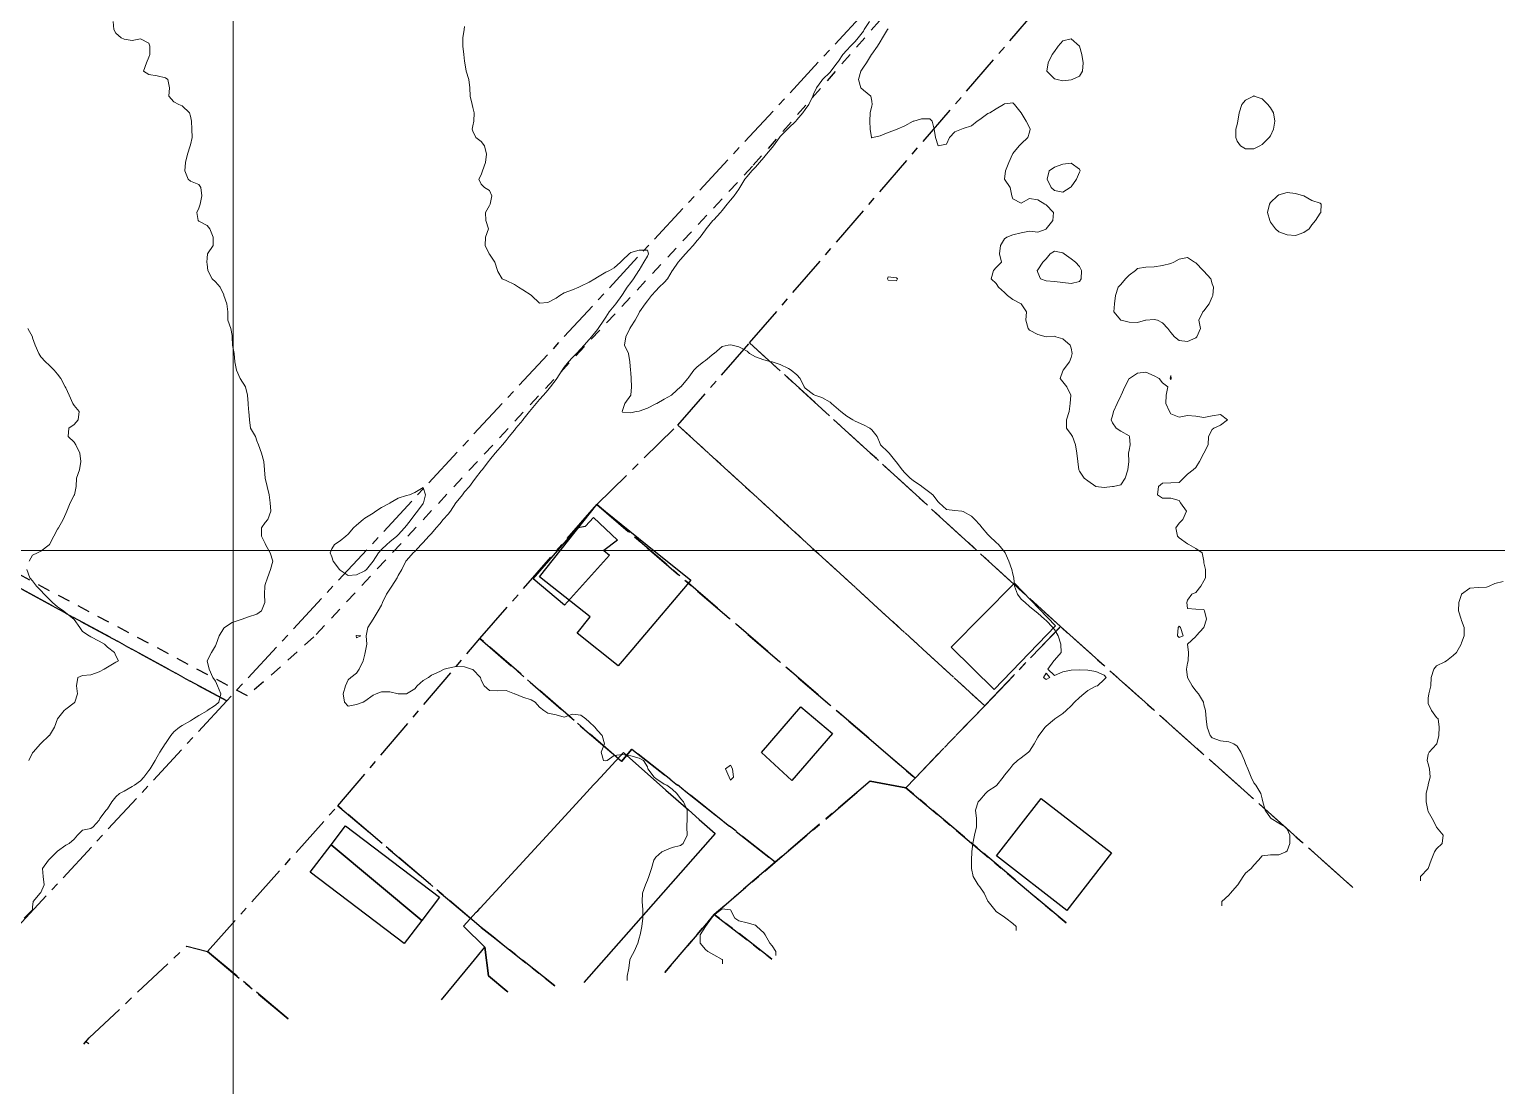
# Model space of a CAD drawing. Header units: centimetres. Extents: x 0 to 642158, y -847 to 649707.
# Drawn here: x 617254.6 to 617342.9, y 619855.2 to 619918.8 of the extents above; entities that cross this region are included whole.
import ezdxf

# ---------------------------------------------------------------- set-up
doc = ezdxf.new("R2010")
doc.units = ezdxf.units.CM
doc.header["$MEASUREMENT"] = 0
doc.linetypes.add('CENTERX2', pattern=[4, 2.5, -0.5, 0.5, -0.5])
doc.linetypes.add('JIS_02_0.7', pattern=[1.35, 0.75, -0.6])
for name, color, linetype, lineweight in [('MEV_grille', 254, 'Continuous', 9), ('WAL_parcellaire agricole', 7, 'JIS_02_0.7', 25), ('WAL_topographie 0.5', 253, 'Continuous', 20)]:
    doc.layers.add(name, color=color, linetype=linetype, lineweight=lineweight)
doc.layers.add('SPW_batiments', color=7, linetype='Continuous')
doc.layers.add('SPW_parcellaire cadastral', color=7, linetype='CENTERX2', lineweight=25, true_color=0xff0542)

# ---------------------------------------------------------------- blocks, each defined once
blk = doc.blocks.new('*U114')
at = {"layer": 'MEV_grille', "transparency": 33554687}
blk.add_lwpolyline([(-1338.461, 0), (1338.461, 0)], dxfattribs=at)
blk = doc.blocks.new('*U115')
at = {"layer": 'MEV_grille', "color": 0, "linetype": 'ByBlock', "lineweight": -2, "transparency": 16777216}
blk.add_blockref('*U114', (0, -2500), dxfattribs=at)
blk = doc.blocks.new('*U112')
at = {"layer": 'MEV_grille', "transparency": 33554687}
blk.add_lwpolyline([(0, 1825.476), (0, -1825.476)], dxfattribs=at)
blk = doc.blocks.new('*U113')
at = {"layer": 'MEV_grille', "color": 0, "linetype": 'ByBlock', "lineweight": -2, "transparency": 16777216}
blk.add_blockref('*U112', (1900, 0), dxfattribs=at)

msp = doc.modelspace()

# ---------------------------------------------------------------- linework, layer by layer
at = {"layer": 'SPW_batiments'}
for points in [[(617290.808, 619881.41), (617289.994, 619880.449), (617287.524, 619882.408), (617288.305, 619883.393), (617285.253, 619885.812), (617288.704, 619890.164), (617291.733, 619887.716), (617294.355, 619885.597), (617291.131, 619881.792), (617290.808, 619881.41)], [(617289.954, 619888.019), (617289.138, 619887.386), (617289.471, 619887.103), (617286.755, 619884.103), (617284.871, 619885.686), (617287.554, 619888.769), (617288.02, 619888.853), (617288.504, 619889.386), (617289.954, 619888.019)], [(617316.305, 619882.856), (617312.621, 619879.022), (617310.038, 619881.571), (617313.838, 619885.422), (617316.305, 619882.856)], [(617302.889, 619876.371), (617300.439, 619873.537), (617298.622, 619875.22), (617300.989, 619877.97), (617302.889, 619876.371)], [(617281.679, 619865.855), (617286.137, 619870.694), (617288.113, 619872.84), (617288.513, 619873.274), (617288.649, 619873.422), (617288.933, 619873.73), (617290.307, 619875.222), (617292.867, 619872.962), (617294.215, 619871.773), (617294.861, 619871.202), (617295.833, 619870.344), (617287.923, 619861.382)], [(617316.99, 619865.711), (617312.753, 619869.004), (617315.445, 619872.464), (617319.687, 619869.192), (617316.99, 619865.711)], [(617272.715, 619869.67), (617273.582, 619870.811), (617279.237, 619866.515), (617278.176, 619865.118), (617272.715, 619869.67)], [(617272.715, 619869.67), (617278.176, 619865.118), (617277.117, 619863.724), (617271.461, 619868.02), (617272.715, 619869.67)], [(617283.36, 619860.818), (617283.297, 619860.863), (617282.189, 619861.774), (617281.972, 619863.508), (617280.685, 619864.775), (617281.448, 619865.604), (617281.537, 619865.7), (617281.679, 619865.855)], [(617279.365, 619860.324), (617281.162, 619862.519), (617281.972, 619863.508), (617282.189, 619861.774), (617283.297, 619860.863), (617283.36, 619860.818)], [(617257.828, 619857.66), (617257.958, 619857.816), (617258.127, 619857.698)]]:
    msp.add_lwpolyline(points, dxfattribs=at)
at = {"layer": 'SPW_parcellaire cadastral'}
for points in [[(617266.433, 619878.332), (617249.315, 619859.829), (617205.808, 619884.061), (617041.671, 619975.482), (617064.107, 619991.017), (617191.277, 619919.349), (617222.545, 619902.287), (617266.433, 619878.332)], [(617266.433, 619878.332), (617222.545, 619902.287), (617261.801, 619947.7), (617307.47, 619922.655), (617266.433, 619878.332)], [(617334.204, 619867.106), (617316.607, 619882.805), (617297.903, 619899.887), (617325.284, 619931.692)], [(617297.903, 619899.887), (617316.607, 619882.805), (617312.05, 619878.043), (617293.58, 619894.944), (617297.903, 619899.887)], [(617293.58, 619894.944), (617312.05, 619878.043), (617307.863, 619873.684), (617305.069, 619876.088), (617288.704, 619890.164), (617293.58, 619894.944)], [(617307.306, 619873.105), (617305.156, 619873.505), (617299.439, 619868.621), (617290.816, 619875.435), (617290.189, 619874.693), (617281.671, 619882.085), (617288.704, 619890.164), (617305.069, 619876.088), (617307.863, 619873.684), (617307.306, 619873.105)], [(617307.863, 619873.684), (617312.05, 619878.043), (617316.607, 619882.805), (617334.204, 619867.106)], [(617286.189, 619861.168), (617282.472, 619864.119), (617281.743, 619864.698), (617273.12, 619872.023), (617281.671, 619882.085)], [(617281.671, 619882.085), (617290.189, 619874.693), (617290.816, 619875.435), (617299.439, 619868.621), (617295.778, 619865.481), (617292.81, 619861.987)], [(617316.946, 619864.972), (617307.306, 619873.105), (617307.863, 619873.684)], [(617299.241, 619862.782), (617295.778, 619865.481), (617299.439, 619868.621), (617305.156, 619873.505), (617307.306, 619873.105), (617316.946, 619864.972)], [(617265.274, 619863.251), (617273.12, 619872.023), (617281.743, 619864.698), (617282.472, 619864.119), (617286.189, 619861.168)], [(617292.81, 619861.987), (617295.778, 619865.481), (617299.241, 619862.782)], [(617257.828, 619857.66), (617258.154, 619858.048), (617264.024, 619863.566), (617265.274, 619863.251)], [(617270.133, 619859.182), (617265.274, 619863.251)], [(617265.274, 619863.251), (617270.133, 619859.182)]]:
    msp.add_lwpolyline(points, dxfattribs=at)
at = {"layer": 'WAL_parcellaire agricole'}
msp.add_lwpolyline([(617308.383, 619922.336), (617298.084, 619910.535), (617271.678, 619882.183), (617267.688, 619878.632), (617206.585, 619911.125), (617316.303, 620037.27), (617318.969, 620036.103), (617325.77, 620032.937), (617332.37, 620029.338), (617301.975, 619993.435), (617278.583, 619966.622), (617261.58, 619947.132), (617308.383, 619922.336)], dxfattribs=at)
at = {"layer": 'WAL_topographie 0.5'}
for points in [[(617259.588, 619919.25), (617259.629, 619918.75), (617259.75, 619918.544), (617260.083, 619918.25), (617260.25, 619918.187), (617260.75, 619918.089), (617261.25, 619918.194), (617261.75, 619917.938), (617261.808, 619917.75), (617261.812, 619917.25), (617261.75, 619917.084), (617261.607, 619916.75), (617261.432, 619916.25), (617261.75, 619916.055), (617262.25, 619915.967), (617262.75, 619915.854), (617262.882, 619915.75), (617262.981, 619915.25), (617262.94, 619914.75), (617263.25, 619914.408), (617263.55, 619914.25), (617263.75, 619914.155), (617264.197, 619913.75), (617264.25, 619913.55), (617264.308, 619913.25), (617264.331, 619912.75), (617264.347, 619912.25), (617264.25, 619911.822), (617264.238, 619911.75), (617264.068, 619911.25), (617263.954, 619910.75), (617263.917, 619910.25), (617264.103, 619909.75), (617264.25, 619909.619), (617264.75, 619909.417), (617264.875, 619909.25), (617264.944, 619908.75), (617264.826, 619908.25), (617264.75, 619908), (617264.631, 619907.75), (617264.712, 619907.25), (617264.75, 619907.222), (617265.25, 619906.95), (617265.417, 619906.75), (617265.607, 619906.25), (617265.625, 619905.75), (617265.279, 619905.25), (617265.25, 619905), (617265.235, 619904.75), (617265.25, 619904.625), (617265.292, 619904.25), (617265.55, 619903.75), (617265.75, 619903.565), (617266.033, 619903.25), (617266.25, 619902.786), (617266.265, 619902.75), (617266.435, 619902.25), (617266.5, 619901.75), (617266.5, 619901.25), (617266.674, 619900.75), (617266.75, 619900.333), (617266.76, 619900.25), (617266.779, 619899.75), (617266.88, 619899.25), (617266.917, 619898.75), (617267.017, 619898.25), (617267.25, 619897.75), (617267.25, 619897.75), (617267.553, 619897.25), (617267.686, 619896.75), (617267.717, 619896.25), (617267.75, 619895.875), (617267.763, 619895.75), (617267.8, 619895.25), (617267.864, 619894.75), (617268.164, 619894.25), (617268.25, 619894), (617268.343, 619893.75), (617268.532, 619893.25), (617268.663, 619892.75), (617268.696, 619892.25), (617268.75, 619891.75), (617268.75, 619891.75), (617268.872, 619891.25), (617268.987, 619890.75), (617269.047, 619890.25), (617269.083, 619889.75), (617268.904, 619889.25), (617268.75, 619889.068), (617268.524, 619888.75), (617268.523, 619888.25), (617268.75, 619887.809), (617268.773, 619887.75), (617269.053, 619887.25), (617269.208, 619886.75), (617269.066, 619886.25), (617268.886, 619885.75), (617268.75, 619885.341), (617268.731, 619885.25), (617268.705, 619884.75), (617268.718, 619884.25), (617268.532, 619883.75), (617268.25, 619883.547), (617267.75, 619883.395), (617267.357, 619883.25), (617267.25, 619883.217), (617266.75, 619883.052), (617266.302, 619882.75), (617266.25, 619882.704), (617265.982, 619882.25), (617265.799, 619881.75), (617265.75, 619881.641), (617265.519, 619881.25), (617265.263, 619880.75), (617265.38, 619880.25), (617265.605, 619879.75), (617265.75, 619879.517), (617265.881, 619879.25), (617266.085, 619878.75), (617265.961, 619878.25), (617265.75, 619878.069), (617265.265, 619877.75), (617265.25, 619877.742), (617264.75, 619877.455), (617264.435, 619877.25), (617264.25, 619877.124), (617263.75, 619876.849), (617263.596, 619876.75), (617263.25, 619876.479), (617263.064, 619876.25), (617262.75, 619875.776), (617262.734, 619875.75), (617262.402, 619875.25), (617262.25, 619874.958), (617262.124, 619874.75), (617261.825, 619874.25), (617261.75, 619874.148), (617261.437, 619873.75), (617261.25, 619873.513), (617260.872, 619873.25), (617260.75, 619873.176), (617260.25, 619872.903), (617259.975, 619872.75), (617259.75, 619872.558), (617259.52, 619872.25), (617259.25, 619871.835), (617259.181, 619871.75), (617258.792, 619871.25), (617258.75, 619871.155), (617258.396, 619870.75), (617258.25, 619870.644), (617257.75, 619870.54), (617257.46, 619870.25), (617257.25, 619870), (617256.954, 619869.75), (617256.75, 619869.643), (617256.25, 619869.294), (617256.212, 619869.25), (617255.75, 619868.776), (617255.708, 619868.75), (617255.34, 619868.25), (617255.377, 619867.75), (617255.442, 619867.25), (617255.25, 619866.8), (617255.208, 619866.75), (617254.783, 619866.25), (617254.75, 619865.917), (617254.733, 619865.75), (617254.25, 619865.25)], [(617280.75, 619918.95), (617280.714, 619918.75), (617280.645, 619918.25), (617280.65, 619917.75), (617280.7, 619917.25), (617280.75, 619916.85), (617280.769, 619916.75), (617280.841, 619916.25), (617280.994, 619915.75), (617281.067, 619915.25), (617281.074, 619914.75), (617281.203, 619914.25), (617281.25, 619914.062), (617281.328, 619913.75), (617281.308, 619913.25), (617281.25, 619912.95), (617281.214, 619912.75), (617281.25, 619912.639), (617281.434, 619912.25), (617281.75, 619912.01), (617281.947, 619911.75), (617282.064, 619911.25), (617282.014, 619910.75), (617281.833, 619910.25), (617281.75, 619910), (617281.603, 619909.75), (617281.75, 619909.438), (617281.938, 619909.25), (617282.25, 619909.058), (617282.393, 619908.75), (617282.293, 619908.25), (617282.25, 619908.156), (617282.009, 619907.75), (617282.023, 619907.25), (617282.179, 619906.75), (617282.009, 619906.25), (617281.993, 619905.75), (617282.235, 619905.25), (617282.25, 619905.226), (617282.573, 619904.75), (617282.732, 619904.25), (617282.75, 619904.179), (617283, 619903.75), (617283.25, 619903.639), (617283.75, 619903.402), (617284, 619903.25), (617284.25, 619903.091), (617284.75, 619902.769), (617284.77, 619902.75), (617285.25, 619902.288), (617285.75, 619902.325), (617286.25, 619902.59), (617286.486, 619902.75), (617286.75, 619902.908), (617287.25, 619903.091), (617287.617, 619903.25), (617287.75, 619903.306), (617288.25, 619903.555), (617288.591, 619903.75), (617288.75, 619903.853), (617289.25, 619904.145), (617289.464, 619904.25), (617289.75, 619904.407), (617290.122, 619904.75), (617290.25, 619904.875), (617290.659, 619905.25), (617290.75, 619905.326), (617291.25, 619905.48), (617291.75, 619905.477), (617291.824, 619905.25), (617291.75, 619905.118), (617291.541, 619904.75), (617291.25, 619904.263), (617291.243, 619904.25), (617290.913, 619903.75), (617290.75, 619903.518), (617290.527, 619903.25), (617290.25, 619902.804), (617290.213, 619902.75), (617289.848, 619902.25), (617289.75, 619902.12), (617289.452, 619901.75), (617289.25, 619901.445), (617289.124, 619901.25), (617288.797, 619900.75), (617288.75, 619900.689), (617288.38, 619900.25), (617288.25, 619900.093), (617287.943, 619899.75), (617287.75, 619899.533), (617287.487, 619899.25), (617287.25, 619899.006), (617287.01, 619898.75), (617286.75, 619898.433), (617286.623, 619898.25), (617286.299, 619897.75), (617286.25, 619897.681), (617285.926, 619897.25), (617285.75, 619897.033), (617285.5, 619896.75), (617285.25, 619896.479), (617285.048, 619896.25), (617284.75, 619895.878), (617284.653, 619895.75), (617284.262, 619895.25), (617284.25, 619895.236), (617283.841, 619894.75), (617283.75, 619894.641), (617283.436, 619894.25), (617283.25, 619894.011), (617283.038, 619893.75), (617282.75, 619893.431), (617282.59, 619893.25), (617282.25, 619892.821), (617282.196, 619892.75), (617281.809, 619892.25), (617281.75, 619892.181), (617281.413, 619891.75), (617281.25, 619891.532), (617281.034, 619891.25), (617280.75, 619890.912), (617280.621, 619890.75), (617280.25, 619890.279), (617280.23, 619890.25), (617279.894, 619889.75), (617279.75, 619889.577), (617279.463, 619889.25), (617279.25, 619888.998), (617279.046, 619888.75), (617278.75, 619888.412), (617278.595, 619888.25), (617278.25, 619887.872), (617278.133, 619887.75), (617277.75, 619887.336), (617277.659, 619887.25), (617277.25, 619886.793), (617277.216, 619886.75), (617276.979, 619886.25), (617276.75, 619885.877), (617276.691, 619885.75), (617276.377, 619885.25), (617276.25, 619885.069), (617276.055, 619884.75), (617275.799, 619884.25), (617275.75, 619884.107), (617275.55, 619883.75), (617275.25, 619883.25), (617275.25, 619883.25), (617274.917, 619882.75), (617274.833, 619882.25), (617274.869, 619881.75), (617274.773, 619881.25), (617274.75, 619881.139), (617274.641, 619880.75), (617274.412, 619880.25), (617274.25, 619880), (617273.897, 619879.75), (617273.75, 619879.594), (617273.578, 619879.25), (617273.444, 619878.75), (617273.519, 619878.25), (617273.75, 619878.01), (617274.25, 619878.118), (617274.639, 619878.25), (617274.75, 619878.311), (617275.25, 619878.669), (617275.427, 619878.75), (617275.75, 619878.872), (617276.25, 619878.87), (617276.75, 619878.76), (617277.25, 619878.75), (617277.75, 619879.065), (617277.897, 619879.25), (617278.25, 619879.566), (617278.583, 619879.75), (617278.75, 619879.875), (617279.25, 619880.097), (617279.525, 619880.25), (617279.75, 619880.307), (617280.25, 619880.396), (617280.75, 619880.377), (617281.167, 619880.25), (617281.25, 619880.215), (617281.699, 619879.75), (617281.75, 619879.573), (617281.927, 619879.25), (617282.25, 619878.956), (617282.75, 619878.939), (617283.25, 619878.96), (617283.75, 619878.764), (617283.774, 619878.75), (617284.25, 619878.55), (617284.75, 619878.392), (617285, 619878.25), (617285.25, 619877.957), (617285.523, 619877.75), (617285.75, 619877.589), (617286.25, 619877.493), (617286.75, 619877.354), (617287.25, 619877.533), (617287.75, 619877.482), (617288.047, 619877.25), (617288.25, 619877.079), (617288.597, 619876.75), (617288.75, 619876.554), (617289.033, 619876.25), (617289.159, 619875.75), (617288.966, 619875.25), (617289.103, 619874.75), (617289.25, 619874.717), (617289.32, 619874.75), (617289.75, 619875.037), (617290.25, 619875.098), (617290.75, 619875.026), (617291.25, 619874.875), (617291.517, 619874.75), (617291.75, 619874.361), (617291.772, 619874.25), (617292.161, 619873.75), (617292.25, 619873.667), (617292.75, 619873.325), (617292.93, 619873.25), (617293.25, 619873.028), (617293.52, 619872.75), (617293.75, 619872.457), (617293.917, 619872.25), (617294.142, 619871.75), (617294.138, 619871.25), (617294.127, 619870.75), (617294.147, 619870.25), (617293.908, 619869.75), (617293.75, 619869.625), (617293.25, 619869.5), (617292.75, 619869.315), (617292.614, 619869.25), (617292.25, 619868.916), (617292.145, 619868.75), (617291.988, 619868.25), (617291.833, 619867.75), (617291.75, 619867.536), (617291.632, 619867.25), (617291.464, 619866.75), (617291.442, 619866.25), (617291.472, 619865.75), (617291.47, 619865.25), (617291.408, 619864.75), (617291.316, 619864.25), (617291.25, 619864.05), (617291.184, 619863.75), (617290.955, 619863.25), (617290.75, 619862.886), (617290.692, 619862.75), (617290.625, 619862.25), (617290.533, 619861.75), (617290.533, 619861.5)], [(617305.119, 619919.25), (617304.805, 619918.75), (617304.75, 619918.666), (617304.43, 619918.25), (617304.25, 619918.039), (617303.97, 619917.75), (617303.75, 619917.509), (617303.522, 619917.25), (617303.25, 619916.856), (617303.175, 619916.75), (617302.792, 619916.25), (617302.75, 619916.2), (617302.296, 619915.75), (617302.25, 619915.697), (617301.923, 619915.25), (617301.75, 619914.863), (617301.707, 619914.75), (617301.457, 619914.25), (617301.25, 619913.951), (617301.101, 619913.75), (617300.75, 619913.315), (617300.69, 619913.25), (617300.25, 619912.81), (617300.179, 619912.75), (617299.75, 619912.314), (617299.698, 619912.25), (617299.333, 619911.75), (617299.25, 619911.649), (617298.918, 619911.25), (617298.75, 619911.045), (617298.503, 619910.75), (617298.25, 619910.468), (617298.034, 619910.25), (617297.75, 619909.915), (617297.624, 619909.75), (617297.317, 619909.25), (617297.25, 619909.154), (617296.964, 619908.75), (617296.75, 619908.488), (617296.558, 619908.25), (617296.25, 619907.859), (617296.153, 619907.75), (617295.75, 619907.304), (617295.698, 619907.25), (617295.288, 619906.75), (617295.25, 619906.7), (617294.929, 619906.25), (617294.75, 619906.048), (617294.5, 619905.75), (617294.25, 619905.471), (617294.052, 619905.25), (617293.75, 619904.91), (617293.611, 619904.75), (617293.268, 619904.25), (617293.25, 619904.22), (617292.957, 619903.75), (617292.75, 619903.524), (617292.469, 619903.25), (617292.25, 619903.022), (617292.005, 619902.75), (617291.75, 619902.428), (617291.618, 619902.25), (617291.276, 619901.75), (617291.25, 619901.705), (617291.023, 619901.25), (617290.75, 619900.857), (617290.688, 619900.75), (617290.454, 619900.25), (617290.364, 619899.75), (617290.611, 619899.25), (617290.694, 619898.75), (617290.737, 619898.25), (617290.75, 619898.083), (617290.767, 619897.75), (617290.802, 619897.25), (617290.75, 619896.75), (617290.75, 619896.75), (617290.386, 619896.25), (617290.25, 619895.821), (617290.232, 619895.75), (617290.25, 619895.726), (617290.75, 619895.677), (617291.083, 619895.75), (617291.25, 619895.788), (617291.75, 619895.958), (617292.25, 619896.219), (617292.309, 619896.25), (617292.75, 619896.496), (617293.206, 619896.75), (617293.25, 619896.781), (617293.75, 619897.244), (617293.756, 619897.25), (617294.187, 619897.75), (617294.25, 619897.825), (617294.543, 619898.25), (617294.75, 619898.457), (617295.128, 619898.75), (617295.25, 619898.831), (617295.75, 619899.241), (617295.76, 619899.25), (617296.25, 619899.679), (617296.613, 619899.75), (617296.75, 619899.773), (617296.844, 619899.75), (617297.25, 619899.654), (617297.75, 619899.394), (617297.894, 619899.25), (617298.25, 619899.049), (617298.75, 619898.867), (617299.203, 619898.75), (617299.25, 619898.741), (617299.75, 619898.587), (617300.25, 619898.343), (617300.413, 619898.25), (617300.75, 619897.963), (617300.947, 619897.75), (617301.181, 619897.25), (617301.25, 619897.172), (617301.75, 619896.786), (617301.821, 619896.75), (617302.25, 619896.606), (617302.75, 619896.326), (617302.835, 619896.25), (617303.25, 619895.87), (617303.398, 619895.75), (617303.75, 619895.471), (617304.122, 619895.25), (617304.25, 619895.167), (617304.75, 619894.948), (617305.139, 619894.75), (617305.25, 619894.653), (617305.583, 619894.25), (617305.75, 619893.811), (617305.783, 619893.75), (617306.25, 619893.319), (617306.295, 619893.25), (617306.712, 619892.75), (617306.75, 619892.703), (617307.092, 619892.25), (617307.25, 619892.066), (617307.566, 619891.75), (617307.75, 619891.594), (617308.25, 619891.265), (617308.273, 619891.25), (617308.75, 619890.884), (617308.922, 619890.75), (617309.25, 619890.312), (617309.308, 619890.25), (617309.75, 619889.854), (617310.25, 619889.798), (617310.667, 619889.75), (617310.75, 619889.74), (617311.25, 619889.455), (617311.451, 619889.25), (617311.75, 619888.941), (617311.898, 619888.75), (617312.25, 619888.344), (617312.336, 619888.25), (617312.75, 619887.863), (617312.876, 619887.75), (617313.25, 619887.309), (617313.287, 619887.25), (617313.513, 619886.75), (617313.692, 619886.25), (617313.75, 619885.972), (617313.796, 619885.75), (617313.849, 619885.25), (617314.029, 619884.75), (617314.25, 619884.462), (617314.478, 619884.25), (617314.75, 619884.016), (617315.073, 619883.75), (617315.25, 619883.611), (617315.655, 619883.25), (617315.75, 619883.169), (617316.155, 619882.75), (617316.25, 619882.63), (617316.475, 619882.25), (617316.626, 619881.75), (617316.647, 619881.25), (617316.25, 619880.787), (617316.222, 619880.75), (617315.854, 619880.25), (617316.25, 619879.867), (617316.75, 619880.08), (617317.25, 619880.192), (617317.75, 619880.212), (617318.25, 619880.174), (617318.75, 619880.112), (617319.25, 619879.878), (617319.37, 619879.75), (617319.25, 619879.62), (617318.845, 619879.25), (617318.75, 619879.212), (617318.25, 619878.96), (617318.016, 619878.75), (617317.75, 619878.534), (617317.454, 619878.25), (617317.25, 619878.034), (617316.952, 619877.75), (617316.75, 619877.565), (617316.275, 619877.25), (617316.25, 619877.236), (617315.75, 619876.815), (617315.693, 619876.75), (617315.31, 619876.25), (617315.25, 619876.151), (617315.024, 619875.75), (617314.75, 619875.315), (617314.682, 619875.25), (617314.25, 619874.913), (617314.032, 619874.75), (617313.75, 619874.475), (617313.556, 619874.25), (617313.25, 619873.854), (617313.162, 619873.75), (617312.774, 619873.25), (617312.75, 619873.228), (617312.25, 619872.89), (617312.093, 619872.75), (617311.75, 619872.365), (617311.658, 619872.25), (617311.507, 619871.75), (617311.557, 619871.25), (617311.559, 619870.75), (617311.443, 619870.25), (617311.338, 619869.75), (617311.286, 619869.25), (617311.262, 619868.75), (617311.262, 619868.25), (617311.364, 619867.75), (617311.659, 619867.25), (617311.75, 619867.135), (617312.02, 619866.75), (617312.25, 619866.278), (617312.267, 619866.25), (617312.658, 619865.75), (617312.75, 619865.655), (617313.25, 619865.31), (617313.331, 619865.25), (617313.75, 619864.92), (617313.945, 619864.75), (617313.945, 619864.5)], [(617306.25, 619918.809), (617306.201, 619918.75), (617305.898, 619918.25), (617305.75, 619918.018), (617305.593, 619917.75), (617305.25, 619917.275), (617305.233, 619917.25), (617304.941, 619916.75), (617304.75, 619916.492), (617304.606, 619916.25), (617304.452, 619915.75), (617304.6, 619915.25), (617304.75, 619915.114), (617305.194, 619914.75), (617305.25, 619914.45), (617305.279, 619914.25), (617305.25, 619914.159), (617305.156, 619913.75), (617305.134, 619913.25), (617305.155, 619912.75), (617305.229, 619912.25), (617305.25, 619912.232), (617305.321, 619912.25), (617305.75, 619912.35), (617306.25, 619912.567), (617306.75, 619912.729), (617306.788, 619912.75), (617307.25, 619912.967), (617307.75, 619913.237), (617307.79, 619913.25), (617308.25, 619913.389), (617308.75, 619913.372), (617308.893, 619913.25), (617309.015, 619912.75), (617309.088, 619912.25), (617309.25, 619911.75), (617309.75, 619911.857), (617309.927, 619912.25), (617310.25, 619912.589), (617310.646, 619912.75), (617310.75, 619912.798), (617311.25, 619912.956), (617311.601, 619913.25), (617311.75, 619913.35), (617312.25, 619913.702), (617312.364, 619913.75), (617312.75, 619913.987), (617313.179, 619914.25), (617313.25, 619914.282), (617313.75, 619914.336), (617313.846, 619914.25), (617314.25, 619913.75), (617314.25, 619913.75), (617314.54, 619913.25), (617314.75, 619912.861), (617314.783, 619912.75), (617314.75, 619912.573), (617314.648, 619912.25), (617314.25, 619911.873), (617314.135, 619911.75), (617313.75, 619911.298), (617313.725, 619911.25), (617313.512, 619910.75), (617313.313, 619910.25), (617313.25, 619909.75), (617313.59, 619909.25), (617313.69, 619908.75), (617313.75, 619908.571), (617314.25, 619908.303), (617314.75, 619908.592), (617315.25, 619908.495), (617315.669, 619908.25), (617315.75, 619908.204), (617316.195, 619907.75), (617316.149, 619907.25), (617315.758, 619906.75), (617315.75, 619906.742), (617315.25, 619906.564), (617314.75, 619906.612), (617314.25, 619906.523), (617313.75, 619906.393), (617313.387, 619906.25), (617313.25, 619906.156), (617313, 619905.75), (617312.946, 619905.25), (617313.062, 619904.75), (617312.75, 619904.438), (617312.583, 619904.25), (617312.45, 619903.75), (617312.75, 619903.466), (617312.883, 619903.25), (617313.25, 619902.922), (617313.417, 619902.75), (617313.75, 619902.508), (617314.25, 619902.25), (617314.25, 619902.25), (617314.56, 619901.75), (617314.533, 619901.25), (617314.673, 619900.75), (617314.75, 619900.659), (617315.25, 619900.393), (617315.75, 619900.263), (617316.25, 619900.292), (617316.337, 619900.25), (617316.75, 619900.125), (617317.188, 619899.75), (617317.25, 619899.568), (617317.315, 619899.25), (617317.25, 619899), (617317.155, 619898.75), (617316.767, 619898.25), (617316.75, 619898.2), (617316.592, 619897.75), (617316.75, 619897.55), (617316.991, 619897.25), (617317.242, 619896.75), (617317.205, 619896.25), (617317.128, 619895.75), (617316.976, 619895.25), (617316.975, 619894.75), (617317.25, 619894.383), (617317.335, 619894.25), (617317.513, 619893.75), (617317.594, 619893.25), (617317.664, 619892.75), (617317.721, 619892.25), (617317.75, 619892.167), (617318.036, 619891.75), (617318.25, 619891.576), (617318.75, 619891.25), (617318.75, 619891.25), (617319.25, 619891.186), (617319.75, 619891.241), (617319.796, 619891.25), (617320.25, 619891.352), (617320.503, 619891.75), (617320.664, 619892.25), (617320.731, 619892.75), (617320.705, 619893.25), (617320.75, 619893.438), (617320.814, 619893.75), (617320.773, 619894.25), (617320.75, 619894.294), (617320.25, 619894.577), (617319.957, 619894.75), (617319.75, 619895.083), (617319.669, 619895.25), (617319.75, 619895.5), (617319.804, 619895.75), (617320.017, 619896.25), (617320.25, 619896.697), (617320.27, 619896.75), (617320.491, 619897.25), (617320.75, 619897.739), (617320.762, 619897.75), (617321.25, 619898.068), (617321.75, 619898.122), (617322.25, 619897.914), (617322.556, 619897.75), (617322.75, 619897.477), (617323.083, 619897.25), (617322.979, 619896.75), (617322.948, 619896.25), (617323.182, 619895.75), (617323.25, 619895.617), (617323.75, 619895.412), (617324.25, 619895.519), (617324.75, 619895.482), (617325.25, 619895.396), (617325.75, 619895.5), (617326.25, 619895.576), (617326.662, 619895.25), (617326.25, 619894.932), (617325.85, 619894.75), (617325.75, 619894.683), (617325.522, 619894.25), (617325.494, 619893.75), (617325.25, 619893.25), (617325.25, 619893.25), (617324.974, 619892.75), (617324.75, 619892.395), (617324.6, 619892.25), (617324.25, 619891.994), (617324.017, 619891.75), (617323.75, 619891.476), (617323.25, 619891.465), (617322.75, 619891.443), (617322.505, 619891.25), (617322.458, 619890.75), (617322.75, 619890.55), (617323.25, 619890.547), (617323.75, 619890.398), (617323.839, 619890.25), (617324.203, 619889.75), (617323.969, 619889.25), (617323.75, 619889.036), (617323.561, 619888.75), (617323.648, 619888.25), (617323.75, 619888.161), (617324.25, 619887.787), (617324.328, 619887.75), (617324.75, 619887.519), (617325.13, 619887.25), (617325.234, 619886.75), (617325.25, 619886.65), (617325.341, 619886.25), (617325.333, 619885.75), (617325.25, 619885.571), (617325.058, 619885.25), (617324.75, 619884.868), (617324.525, 619884.75), (617324.25, 619884.406), (617324.213, 619884.25), (617324.25, 619883.893), (617324.75, 619883.855), (617325.25, 619883.828), (617325.286, 619883.75), (617325.405, 619883.25), (617325.25, 619882.75), (617325.25, 619882.75), (617324.785, 619882.25), (617324.75, 619882.21), (617324.264, 619881.75), (617324.311, 619881.25), (617324.291, 619880.75), (617324.25, 619880.596), (617324.205, 619880.25), (617324.25, 619879.75), (617324.25, 619879.75), (617324.541, 619879.25), (617324.75, 619878.944), (617324.929, 619878.75), (617325.215, 619878.25), (617325.25, 619878.096), (617325.332, 619877.75), (617325.375, 619877.25), (617325.433, 619876.75), (617325.617, 619876.25), (617325.75, 619876.108), (617326.25, 619875.919), (617326.75, 619875.866), (617327.043, 619875.75), (617327.25, 619875.604), (617327.47, 619875.25), (617327.68, 619874.75), (617327.75, 619874.571), (617327.884, 619874.25), (617328.094, 619873.75), (617328.25, 619873.405), (617328.368, 619873.25), (617328.661, 619872.75), (617328.75, 619872.442), (617328.791, 619872.25), (617328.927, 619871.75), (617329.25, 619871.296), (617329.294, 619871.25), (617329.75, 619870.974), (617330.145, 619870.75), (617330.25, 619870.618), (617330.419, 619870.25), (617330.41, 619869.75), (617330.25, 619869.308), (617330.178, 619869.25), (617329.75, 619869.07), (617329.25, 619869.061), (617328.75, 619869), (617328.538, 619868.75), (617328.25, 619868.45), (617328.083, 619868.25), (617327.75, 619867.956), (617327.598, 619867.75), (617327.285, 619867.25), (617327.25, 619867.21), (617326.843, 619866.75), (617326.75, 619866.642), (617326.324, 619866.25), (617326.324, 619866)], [(617317.311, 619915.75), (617317.25, 619915.728), (617316.75, 619915.676), (617316.408, 619915.75), (617316.25, 619915.795), (617315.795, 619916.25), (617315.865, 619916.75), (617316.113, 619917.25), (617316.25, 619917.443), (617316.468, 619917.75), (617316.75, 619918.077), (617317.25, 619918.19), (617317.75, 619917.75), (617317.75, 619917.75), (617317.898, 619917.25), (617317.987, 619916.75), (617317.947, 619916.25), (617317.75, 619915.946), (617317.311, 619915.75)], [(617328.619, 619911.75), (617328.25, 619911.576), (617327.75, 619911.576), (617327.438, 619911.75), (617327.25, 619912.044), (617327.157, 619912.25), (617327.157, 619912.75), (617327.25, 619913.036), (617327.291, 619913.25), (617327.36, 619913.75), (617327.522, 619914.25), (617327.75, 619914.508), (617328.225, 619914.75), (617328.25, 619914.758), (617328.277, 619914.75), (617328.75, 619914.584), (617329.089, 619914.25), (617329.25, 619914.036), (617329.423, 619913.75), (617329.518, 619913.25), (617329.442, 619912.75), (617329.25, 619912.356), (617329.17, 619912.25), (617328.75, 619911.839), (617328.619, 619911.75)], [(617317.205, 619909.25), (617316.75, 619908.956), (617316.25, 619909.063), (617316.059, 619909.25), (617315.812, 619909.75), (617315.922, 619910.25), (617316.25, 619910.469), (617316.75, 619910.66), (617317.25, 619910.702), (617317.75, 619910.354), (617317.794, 619910.25), (617317.75, 619910.164), (617317.575, 619909.75), (617317.25, 619909.292), (617317.205, 619909.25)], [(617331.581, 619906.75), (617331.25, 619906.54), (617330.75, 619906.348), (617330.25, 619906.386), (617329.75, 619906.574), (617329.554, 619906.75), (617329.25, 619907.165), (617329.209, 619907.25), (617329.08, 619907.75), (617329.183, 619908.25), (617329.25, 619908.342), (617329.672, 619908.75), (617329.75, 619908.8), (617330.25, 619908.938), (617330.75, 619908.891), (617331.239, 619908.75), (617331.25, 619908.735), (617331.75, 619908.472), (617332.25, 619908.299), (617332.307, 619908.25), (617332.283, 619907.75), (617332.25, 619907.692), (617331.953, 619907.25), (617331.75, 619907.005), (617331.581, 619906.75)], [(617317.86, 619903.75), (617317.75, 619903.58), (617317.25, 619903.46), (617316.75, 619903.525), (617316.25, 619903.586), (617315.75, 619903.62), (617315.408, 619903.75), (617315.25, 619904.125), (617315.215, 619904.25), (617315.25, 619904.286), (617315.552, 619904.75), (617315.75, 619904.948), (617316, 619905.25), (617316.25, 619905.409), (617316.75, 619905.308), (617316.832, 619905.25), (617317.25, 619904.949), (617317.514, 619904.75), (617317.75, 619904.48), (617317.881, 619904.25), (617317.86, 619903.75)], [(617324.824, 619900.25), (617324.75, 619900.202), (617324.25, 619899.976), (617323.75, 619900.042), (617323.481, 619900.25), (617323.25, 619900.523), (617323.081, 619900.75), (617322.75, 619901.093), (617322.45, 619901.25), (617322.25, 619901.307), (617321.75, 619901.256), (617321.72, 619901.25), (617321.25, 619901.113), (617320.75, 619901.131), (617320.274, 619901.25), (617320.25, 619901.262), (617319.821, 619901.75), (617319.861, 619902.25), (617319.92, 619902.75), (617320.091, 619903.25), (617320.25, 619903.404), (617320.526, 619903.75), (617320.75, 619903.971), (617321.119, 619904.25), (617321.25, 619904.371), (617321.75, 619904.446), (617322.25, 619904.473), (617322.75, 619904.548), (617323.25, 619904.668), (617323.436, 619904.75), (617323.75, 619904.923), (617324.25, 619905.027), (617324.672, 619904.75), (617324.75, 619904.707), (617325.207, 619904.25), (617325.25, 619904.208), (617325.659, 619903.75), (617325.75, 619903.45), (617325.815, 619903.25), (617325.784, 619902.75), (617325.75, 619902.669), (617325.57, 619902.25), (617325.25, 619901.811), (617325.179, 619901.75), (617324.946, 619901.25), (617325.037, 619900.75), (617324.824, 619900.25)], [(617306.75, 619903.625), (617306.804, 619903.75), (617306.75, 619903.816), (617306.25, 619903.875), (617306.196, 619903.75), (617306.25, 619903.671), (617306.75, 619903.625)], [(617254.47, 619900.75), (617254.735, 619900.25), (617254.75, 619900.204), (617254.911, 619899.75), (617255.119, 619899.25), (617255.25, 619899.054), (617255.516, 619898.75), (617255.75, 619898.547), (617256.04, 619898.25), (617256.25, 619898.015), (617256.438, 619897.75), (617256.716, 619897.25), (617256.75, 619897.175), (617256.948, 619896.75), (617257.172, 619896.25), (617257.25, 619896.111), (617257.545, 619895.75), (617257.5, 619895.25), (617257.25, 619894.969), (617256.932, 619894.75), (617256.893, 619894.25), (617257.25, 619893.917), (617257.35, 619893.75), (617257.588, 619893.25), (617257.659, 619892.75), (617257.57, 619892.25), (617257.39, 619891.75), (617257.367, 619891.25), (617257.264, 619890.75), (617257.25, 619890.721), (617257.015, 619890.25), (617256.811, 619889.75), (617256.75, 619889.607), (617256.583, 619889.25), (617256.306, 619888.75), (617256.25, 619888.667), (617256.023, 619888.25), (617255.763, 619887.75), (617255.75, 619887.725), (617255.25, 619887.345), (617255.05, 619887.25), (617254.75, 619887.107), (617254.536, 619886.75)], [(617323.281, 619897.75), (617323.25, 619897.667), (617323.212, 619897.75), (617323.25, 619897.917), (617323.281, 619897.75)], [(617274.844, 619886.25), (617274.75, 619886.156), (617274.25, 619885.92), (617273.75, 619885.89), (617273.25, 619886.207), (617273.215, 619886.25), (617272.846, 619886.75), (617272.75, 619887), (617272.652, 619887.25), (617272.75, 619887.487), (617272.922, 619887.75), (617273.25, 619887.971), (617273.593, 619888.25), (617273.75, 619888.381), (617274.06, 619888.75), (617274.25, 619888.92), (617274.635, 619889.25), (617274.75, 619889.335), (617275.25, 619889.64), (617275.398, 619889.75), (617275.75, 619889.978), (617276.25, 619890.242), (617276.267, 619890.25), (617276.75, 619890.534), (617277.25, 619890.699), (617277.442, 619890.75), (617277.75, 619890.888), (617278.25, 619891.179), (617278.39, 619890.75), (617278.273, 619890.25), (617278.25, 619890.218), (617277.914, 619889.75), (617277.75, 619889.55), (617277.536, 619889.25), (617277.25, 619888.886), (617277.141, 619888.75), (617276.75, 619888.342), (617276.661, 619888.25), (617276.25, 619887.905), (617276.077, 619887.75), (617275.75, 619887.441), (617275.569, 619887.25), (617275.252, 619886.75), (617275.25, 619886.746), (617274.844, 619886.25)], [(617254.404, 619886.25), (617254.577, 619885.75), (617254.75, 619885.553), (617254.979, 619885.25), (617255.25, 619884.99), (617255.449, 619884.75), (617255.75, 619884.459), (617255.948, 619884.25), (617256.25, 619884.006), (617256.603, 619883.75), (617256.75, 619883.631), (617257.232, 619883.25), (617257.25, 619883.227), (617257.592, 619882.75), (617257.75, 619882.521), (617258.159, 619882.25), (617258.25, 619882.194), (617258.75, 619881.937), (617259.069, 619881.75), (617259.25, 619881.559), (617259.687, 619881.25), (617259.75, 619881.05), (617259.917, 619880.75), (617259.75, 619880.668), (617259.25, 619880.367), (617259.054, 619880.25), (617258.75, 619880.087), (617258.25, 619879.894), (617257.75, 619879.866), (617257.472, 619879.75), (617257.394, 619879.25), (617257.458, 619878.75), (617257.281, 619878.25), (617257.25, 619878.221), (617256.75, 619877.838), (617256.648, 619877.75), (617256.25, 619877.25), (617256.25, 619877.25), (617256.059, 619876.75), (617255.756, 619876.25), (617255.75, 619876.242), (617255.25, 619875.772), (617255.223, 619875.75), (617254.785, 619875.25), (617254.75, 619875.199), (617254.514, 619874.75)], [(617343.25, 619885.515), (617342.75, 619885.409), (617342.417, 619885.25), (617342.25, 619885.185), (617341.75, 619885.161), (617341.25, 619885.114), (617340.757, 619884.75), (617340.75, 619884.738), (617340.578, 619884.25), (617340.562, 619883.75), (617340.731, 619883.25), (617340.75, 619883.179), (617340.917, 619882.75), (617340.917, 619882.25), (617340.75, 619881.821), (617340.723, 619881.75), (617340.447, 619881.25), (617340.25, 619881.062), (617339.847, 619880.75), (617339.75, 619880.679), (617339.25, 619880.436), (617339.079, 619880.25), (617338.927, 619879.75), (617338.894, 619879.25), (617338.778, 619878.75), (617338.75, 619878.5), (617338.733, 619878.25), (617338.75, 619878.167), (617338.947, 619877.75), (617339.25, 619877.324), (617339.345, 619877.25), (617339.396, 619876.75), (617339.381, 619876.25), (617339.268, 619875.75), (617339.25, 619875.721), (617338.806, 619875.25), (617338.75, 619875.125), (617338.687, 619874.75), (617338.75, 619874.536), (617338.825, 619874.25), (617338.865, 619873.75), (617338.75, 619873.3), (617338.739, 619873.25), (617338.625, 619872.75), (617338.612, 619872.25), (617338.719, 619871.75), (617338.75, 619871.679), (617338.977, 619871.25), (617339.242, 619870.75), (617339.25, 619870.738), (617339.646, 619870.25), (617339.586, 619869.75), (617339.25, 619869.419), (617339.117, 619869.25), (617338.917, 619868.75), (617338.75, 619868.25), (617338.75, 619868.25), (617338.279, 619867.75), (617338.279, 619867.5)], [(617323.75, 619882.155), (617324, 619882.25), (617323.839, 619882.75), (617323.75, 619882.836), (617323.688, 619882.75), (617323.65, 619882.25), (617323.75, 619882.155)], [(617274.25, 619882.125), (617274.5, 619882.25), (617274.25, 619882.281), (617274.231, 619882.25), (617274.25, 619882.125)], [(617315.75, 619879.625), (617315.981, 619879.75), (617315.75, 619880), (617315.6, 619879.75), (617315.75, 619879.625)], [(617296.942, 619873.75), (617296.75, 619873.558), (617296.672, 619873.75), (617296.46, 619874.25), (617296.75, 619874.454), (617296.878, 619874.25), (617296.942, 619873.75)], [(617296.27, 619862.5), (617296.27, 619862.75), (617296.25, 619862.761), (617295.75, 619863.034), (617295.378, 619863.25), (617295.25, 619863.361), (617294.917, 619863.75), (617294.92, 619864.25), (617295.25, 619864.75), (617295.25, 619864.75), (617295.601, 619865.25), (617295.75, 619865.424), (617296.163, 619865.75), (617296.25, 619865.812), (617296.75, 619865.757), (617296.756, 619865.75), (617297.022, 619865.25), (617297.25, 619865.083), (617297.75, 619864.98), (617298.25, 619864.835), (617298.347, 619864.75), (617298.75, 619864.371), (617298.841, 619864.25), (617299.129, 619863.75), (617299.25, 619863.578), (617299.476, 619863.25), (617299.476, 619863)]]:
    msp.add_lwpolyline(points, dxfattribs=at)

# ---------------------------------------------------------------- block references
at = {"layer": 'MEV_grille', "transparency": 33554687}
for name, p in [('*U113', (615366.814, 620593.644)), ('*U115', (616669.481, 622387.381))]:
    msp.add_blockref(name, p, dxfattribs=at)

doc.saveas('drawing.dxf')
